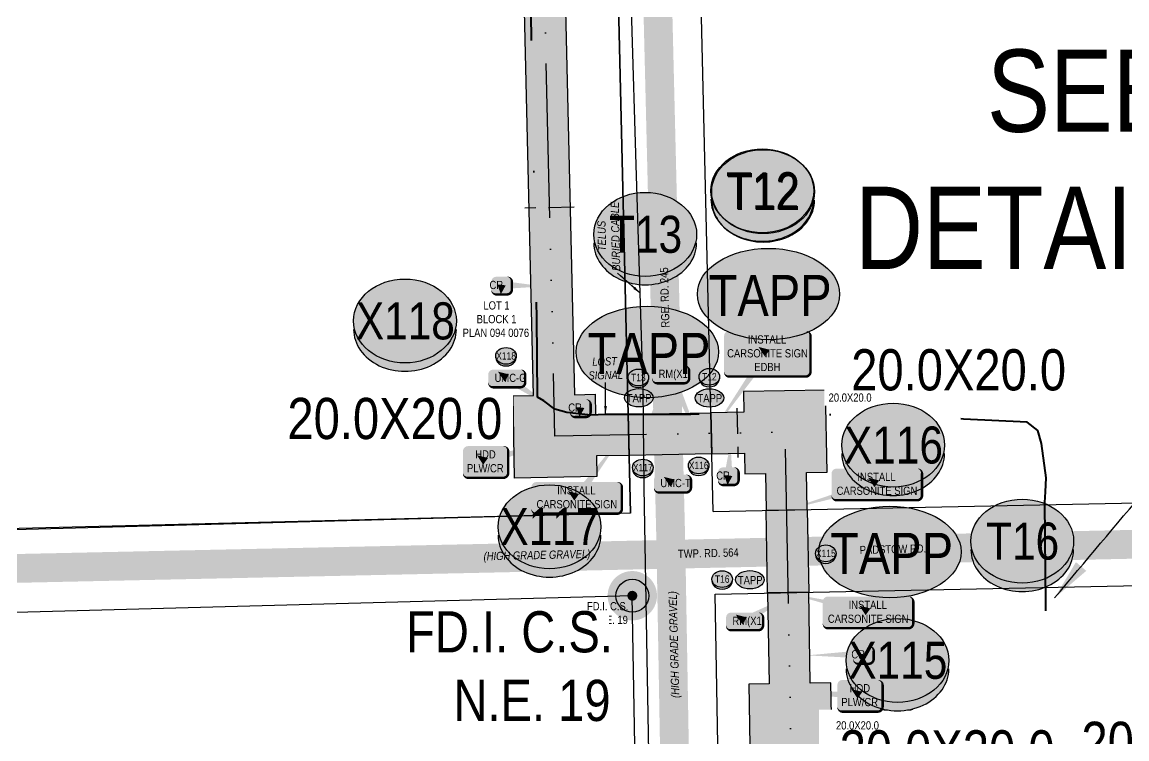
# Model space of a CAD drawing. Extents: x 88833 to 97610, y 5963373 to 5974710.
# Drawn here: x 95443.8 to 95712.3, y 5966698.9 to 5966873.1 of the extents above; entities that cross this region are included whole.
import ezdxf
from ezdxf.enums import TextEntityAlignment as Align

# ---------------------------------------------------------------- set-up
doc = ezdxf.new("R2010")
doc.units = 0
doc.header["$LTSCALE"] = 5
for name, pattern in [('COOP2', [10, 5, -1, 0, -1, 0, -1, 0, -1, 0, -1]), ('DASHDOT', [25.4, 12.7, -6.35, 0, -6.35]), ('foc-TIELINE', [1.875, 1.25, -0.625])]:
    doc.linetypes.add(name, pattern=pattern)
for name, color, linetype, lineweight in [('AS-RECON EXISTING', 151, 'DASHDOT', 40), ('AS-RECON EXISTING-T', 151, 'Continuous', 40), ('P-APEX RECON-TWS-T', 104, 'Continuous', 9), ('P-APEX RECON-TWS-T-1000', 104, 'Continuous', 9), ('T-TEXT-1000', 48, 'Continuous', 18)]:
    doc.layers.add(name, color=color, linetype=linetype, lineweight=lineweight)
doc.layers.add('AS-RECON EXISTING-T-1000', color=7, linetype='Continuous', true_color=0x7abdff)
doc.layers.add('P-APEX RECON-TO BE DRILLED-H', color=7, linetype='Continuous', true_color=0xffafe1)
for name, color, linetype in [('AS-ROADS', 254, 'Continuous'), ('AS-TELEPHONE', 224, 'foc-TEL'), ('AS-TELEPHONE-T-1000', 224, 'Continuous'), ('CG-NOTES', 7, 'Continuous'), ('CG-NOTES-1000', 7, 'Continuous'), ('DETAIL-T', 7, 'Continuous'), ('L-MON', 1, 'Continuous'), ('L-MON-1000', 1, 'Continuous'), ('L-MON-T-1000', 1, 'Continuous'), ('L-ROAD-T-1000', 7, 'Continuous'), ('L-SEC', 7, 'Continuous'), ('L-TITLEDB', 4, 'Continuous'), ('L-TITLEDB-T-1000', 4, 'Continuous'), ('P-APEX RECON PAY ITEMS-1000', 240, 'Continuous'), ('P-APEX RECON-10m BUFFER', 51, 'COOP2'), ('P-APEX RECON-URBAN', 30, 'COOP2'), ('P-APEX RECON-WORK AREA', 104, 'Continuous'), ('P-BUFFER-PURPLE', 187, 'foc-TIELINE'), ('P-CROSSINGS', 250, 'Continuous'), ('P-CROSSINGS-1000', 250, 'Continuous')]:
    doc.layers.add(name, color=color, linetype=linetype)
doc.styles.add('1.8', font='ARIALN.TTF', dxfattribs={"height": 2})
doc.styles.add('100L', font='ARIALN.TTF', dxfattribs={"height": 10})
doc.styles.add('175L', font='ARIALN.TTF', dxfattribs={"height": 2})
doc.styles.add('80', font='ARIALN.TTF', dxfattribs={"height": 10})
doc.styles.add('80L', font='ARIALN.TTF', dxfattribs={"height": 10})
doc.styles.add('80LS', font='ARIALNI.TTF', dxfattribs={"height": 10})
doc.styles.add('Crossing', font='ARIALN.TTF', dxfattribs={"height": 10})
doc.styles.add('foc-LtypeFont', font='ARIALN.TTF', dxfattribs={"height": 7.35})
doc.linetypes.add('foc-TEL', pattern='A,2,-1,["T",foc-LtypeFont,S=0.2,R=0,X=-0.425,Y=-0.75],-1.24,8', length=12.24)
doc.dimstyles.new('Compass 1 000', dxfattribs={"dimtxt": 1.8, "dimasz": 2, "dimexe": 0.2, "dimexo": 0.0625, "dimgap": 0.5, "dimtad": 0, "dimtih": 1, "dimtoh": 1, "dimzin": 0, "dimdsep": 46, "dimtxsty": '1.8', "dimcen": 0.1, "dimse1": 1, "dimse2": 1, "dimclrd": 256, "dimclrt": 256, "dimaunit": 1, "dimadec": 4, "dimazin": 0, "dimtfac": 0.06, "dimtofl": 0, "dimtmove": 0, "dimatfit": 0, "dimfxl": 0.2, "dimtolj": 1, "dimtzin": 0, "dimlwd": -1, "dimarcsym": 0})

# ---------------------------------------------------------------- blocks, each defined once
blk = doc.blocks.new('fdia')
at = {"color": 255, "const_width": 1}
blk.add_lwpolyline([(-0.5, 0, 1), (0.5, 0, 1)], format="xyb", close=True, dxfattribs=at)
blk = doc.blocks.new('Fdiaa')
blk.add_blockref('fdia', (0, 0))
blk = doc.blocks.new('fdib')
at = {"color": 1, "const_width": 1.6}
blk.add_lwpolyline([(-0.4, 0, 1), (0.4, 0, 1)], format="xyb", close=True, dxfattribs=at)
at = {"color": 1}
blk.add_circle((0, 0), 0.8, dxfattribs=at)
blk = doc.blocks.new('Fdibb')
blk.add_blockref('fdib', (0, 0))
blk = doc.blocks.new('fdicc')
for name in ['Fdibb', 'Fdiaa']:
    blk.add_blockref(name, (0, 0))
blk = doc.blocks.new('FDI')
blk.add_blockref('fdicc', (0, 0))
blk = doc.blocks.new('*U961')
at = {"true_color": 0xffffa8}
h = blk.add_hatch(color=51, dxfattribs=at)
edge = h.paths.add_edge_path()
edge.add_line((-49, -20), (49, -20))
edge.add_arc((49, -14), 6, 270, 360)
edge.add_line((55, -14), (55, 12.5))
edge.add_arc((49, 12.5), 6, 0, 90)
edge.add_line((49, 18.5), (-49, 18.5))
edge.add_arc((-49, 12.5), 6, 90, 180)
edge.add_line((-55, 12.5), (-55, -14))
edge.add_arc((-49, -14), 6, 180, 270)
at = {"color": 240, "flags": 128}
blk.add_lwpolyline([(-49, -20, 3, 3, 0), (49, -20, 3, 3, 0.414214), (55, -14, 3, 3, 0), (55, 12.5, 3, 0, 0.414214), (49, 18.5, 0, 0, 0), (-49, 18.5, 0, 0, 0.414214), (-55, 12.5, 0, 0, 0), (-55, -14, 0, 3, 0.414214)], format="xyseb", close=True, dxfattribs=at)
for points in [[(-109, -31.4, 0, 10, 0), (0, 0, 5, 5, 0)], [(-10.6, 7.5, 0, 10, 0), (0, 0, 5, 5, 0)]]:
    blk.add_lwpolyline(points, format="xyseb", dxfattribs=at)
at = {"color": 4, "style": '80'}
blk.add_attdef('OTHER_001', (-14.7, -5), '', height=10, dxfattribs=at)
blk = doc.blocks.new('TAPP_Access_Point')
h = blk.add_hatch(color=255)
h.dxf.hatch_style = 1
edge = h.paths.add_edge_path()
edge.add_ellipse((-0.4, 0.35), major_axis=(-17.31, 0), ratio=0.643219, start_angle=0, end_angle=360)
at = {"color": 170}
blk.add_ellipse((-0.4, 0.35), major_axis=(-17.31, 0), ratio=0.643219, dxfattribs=at)
at = {"color": 170, "style": '175L'}
blk.add_text('TAPP', height=10, dxfattribs=at).set_placement((0, 0), align=Align.MIDDLE_CENTER)
blk = doc.blocks.new('*U962')
at = {"true_color": 0xffffa8}
h = blk.add_hatch(color=51, dxfattribs=at)
edge = h.paths.add_edge_path()
edge.add_line((-16.5, -11.5), (16.5, -11.5))
edge.add_arc((16.5, -5.5), 6, 270, 360)
edge.add_line((22.5, -5.5), (22.5, 4))
edge.add_arc((16.5, 4), 6, 0, 90)
edge.add_line((16.5, 10), (-16.5, 10))
edge.add_arc((-16.5, 4), 6, 90, 180)
edge.add_line((-22.5, 4), (-22.5, -5.5))
edge.add_arc((-16.5, -5.5), 6, 180, 270)
at = {"color": 240, "flags": 128}
for points in [[(53.3, 29.5, 0, 10, 0), (0, 0, 5, 5, 0)], [(-10.6, 7.5, 0, 10, 0), (0, 0, 5, 5, 0)]]:
    blk.add_lwpolyline(points, format="xyseb", dxfattribs=at)
blk.add_lwpolyline([(-16.5, -11.5, 3, 3, 0), (16.5, -11.5, 3, 3, 0.414214), (22.5, -5.5, 3, 3, 0), (22.5, 4, 3, 0, 0.414214), (16.5, 10, 0, 0, 0), (-16.5, 10, 0, 0, 0.414214), (-22.5, 4, 0, 0, 0), (-22.5, -5.5, 0, 3, 0.414214)], format="xyseb", close=True, dxfattribs=at)
at = {"color": 4, "style": '80'}
blk.add_attdef('OTHER_001', (-14.7, -5), '', height=10, dxfattribs=at)
blk = doc.blocks.new('*U963')
at = {"true_color": 0xffffa8}
h = blk.add_hatch(color=51, dxfattribs=at)
edge = h.paths.add_edge_path()
edge.add_line((-21.5, -20), (21.5, -20))
edge.add_arc((21.5, -14), 6, 270, 360)
edge.add_line((27.5, -14), (27.5, 12.5))
edge.add_arc((21.5, 12.5), 6, 0, 90)
edge.add_line((21.5, 18.5), (-21.5, 18.5))
edge.add_arc((-21.5, 12.5), 6, 90, 180)
edge.add_line((-27.5, 12.5), (-27.5, -14))
edge.add_arc((-21.5, -14), 6, 180, 270)
at = {"color": 240, "flags": 128}
blk.add_lwpolyline([(-21.5, -20, 3, 3, 0), (21.5, -20, 3, 3, 0.414214), (27.5, -14, 3, 3, 0), (27.5, 12.5, 3, 0, 0.414214), (21.5, 18.5, 0, 0, 0), (-21.5, 18.5, 0, 0, 0.414214), (-27.5, 12.5, 0, 0, 0), (-27.5, -14, 0, 3, 0.414214)], format="xyseb", close=True, dxfattribs=at)
for points in [[(-85.1, 3.2, 0, 10, 0), (0, 0, 5, 5, 0)], [(-10.6, 7.5, 0, 10, 0), (0, 0, 5, 5, 0)]]:
    blk.add_lwpolyline(points, format="xyseb", dxfattribs=at)
at = {"color": 4, "style": '80'}
blk.add_attdef('OTHER_001', (-14.7, -5), '', height=10, dxfattribs=at)
blk = doc.blocks.new('*U964')
at = {"true_color": 0xffffa8}
h = blk.add_hatch(color=51, dxfattribs=at)
edge = h.paths.add_edge_path()
edge.add_line((-21.5, -20), (21.5, -20))
edge.add_arc((21.5, -14), 6, 270, 360)
edge.add_line((27.5, -14), (27.5, 12.5))
edge.add_arc((21.5, 12.5), 6, 0, 90)
edge.add_line((21.5, 18.5), (-21.5, 18.5))
edge.add_arc((-21.5, 12.5), 6, 90, 180)
edge.add_line((-27.5, 12.5), (-27.5, -14))
edge.add_arc((-21.5, -14), 6, 180, 270)
at = {"color": 240, "flags": 128}
for points in [[(84.4, 25.9, 0, 10, 0), (0, 0, 5, 5, 0)], [(-10.6, 7.5, 0, 10, 0), (0, 0, 5, 5, 0)]]:
    blk.add_lwpolyline(points, format="xyseb", dxfattribs=at)
blk.add_lwpolyline([(-21.5, -20, 3, 3, 0), (21.5, -20, 3, 3, 0.414214), (27.5, -14, 3, 3, 0), (27.5, 12.5, 3, 0, 0.414214), (21.5, 18.5, 0, 0, 0), (-21.5, 18.5, 0, 0, 0.414214), (-27.5, 12.5, 0, 0, 0), (-27.5, -14, 0, 3, 0.414214)], format="xyseb", close=True, dxfattribs=at)
at = {"color": 4, "style": '80'}
blk.add_attdef('OTHER_001', (-14.7, -5), '', height=10, dxfattribs=at)
blk = doc.blocks.new('*U966')
at = {"true_color": 0xffffa8}
h = blk.add_hatch(color=51, dxfattribs=at)
edge = h.paths.add_edge_path()
edge.add_line((-6.5, -11.5), (6.5, -11.5))
edge.add_arc((6.5, -5.5), 6, 270, 360)
edge.add_line((12.5, -5.5), (12.5, 4))
edge.add_arc((6.5, 4), 6, 0, 90)
edge.add_line((6.5, 10), (-6.5, 10))
edge.add_arc((-6.5, 4), 6, 90, 180)
edge.add_line((-12.5, 4), (-12.5, -5.5))
edge.add_arc((-6.5, -5.5), 6, 180, 270)
at = {"color": 240, "flags": 128}
blk.add_lwpolyline([(-6.5, -11.5, 3, 3, 0), (6.5, -11.5, 3, 3, 0.414214), (12.5, -5.5, 3, 3, 0), (12.5, 4, 3, 0, 0.414214), (6.5, 10, 0, 0, 0), (-6.5, 10, 0, 0, 0.414214), (-12.5, 4, 0, 0, 0), (-12.5, -5.5, 0, 3, 0.414214)], format="xyseb", close=True, dxfattribs=at)
for points in [[(-1, -11.4, 0, 10, 0), (0, 0, 5, 5, 0)], [(50.5, -1.7, 0, 10, 0), (0, 0, 5, 5, 0)]]:
    blk.add_lwpolyline(points, format="xyseb", dxfattribs=at)
at = {"color": 4, "style": '80'}
blk.add_attdef('OTHER_001', (-14.7, -5), '', height=10, dxfattribs=at)
blk = doc.blocks.new('*U967')
at = {"true_color": 0xffffa8}
h = blk.add_hatch(color=51, dxfattribs=at)
edge = h.paths.add_edge_path()
edge.add_line((-46.5, -28.5), (46.5, -28.5))
edge.add_arc((46.5, -22.5), 6, 270, 360)
edge.add_line((52.5, -22.5), (52.5, 21))
edge.add_arc((46.5, 21), 6, 0, 90)
edge.add_line((46.5, 27), (-46.5, 27))
edge.add_arc((-46.5, 21), 6, 90, 180)
edge.add_line((-52.5, 21), (-52.5, -22.5))
edge.add_arc((-46.5, -22.5), 6, 180, 270)
at = {"color": 240, "flags": 128}
blk.add_lwpolyline([(-46.5, -28.5, 3, 3, 0), (46.5, -28.5, 3, 3, 0.414214), (52.5, -22.5, 3, 3, 0), (52.5, 21, 3, 0, 0.414214), (46.5, 27, 0, 0, 0), (-46.5, 27, 0, 0, 0.414214), (-52.5, 21, 0, 0, 0), (-52.5, -22.5, 0, 3, 0.414214)], format="xyseb", close=True, dxfattribs=at)
for points in [[(-68.2, -97.1, 0, 10, 0), (0, 0, 5, 5, 0)], [(-10.6, 7.5, 0, 10, 0), (0, 0, 5, 5, 0)]]:
    blk.add_lwpolyline(points, format="xyseb", dxfattribs=at)
at = {"color": 4, "style": '80'}
blk.add_attdef('OTHER_001', (-14.7, -5), '', height=10, dxfattribs=at)
blk = doc.blocks.new('*U969')
at = {"true_color": 0xffffa8}
h = blk.add_hatch(color=51, dxfattribs=at)
edge = h.paths.add_edge_path()
edge.add_line((-16.5, -11.5), (16.5, -11.5))
edge.add_arc((16.5, -5.5), 6, 270, 360)
edge.add_line((22.5, -5.5), (22.5, 4))
edge.add_arc((16.5, 4), 6, 0, 90)
edge.add_line((16.5, 10), (-16.5, 10))
edge.add_arc((-16.5, 4), 6, 90, 180)
edge.add_line((-22.5, 4), (-22.5, -5.5))
edge.add_arc((-16.5, -5.5), 6, 180, 270)
at = {"color": 240, "flags": 128}
for points in [[(-35, 59, 0, 10, 0), (0, 0, 5, 5, 0)], [(-10.6, 7.5, 0, 10, 0), (0, 0, 5, 5, 0)]]:
    blk.add_lwpolyline(points, format="xyseb", dxfattribs=at)
blk.add_lwpolyline([(-16.5, -11.5, 3, 3, 0), (16.5, -11.5, 3, 3, 0.414214), (22.5, -5.5, 3, 3, 0), (22.5, 4, 3, 0, 0.414214), (16.5, 10, 0, 0, 0), (-16.5, 10, 0, 0, 0.414214), (-22.5, 4, 0, 0, 0), (-22.5, -5.5, 0, 3, 0.414214)], format="xyseb", close=True, dxfattribs=at)
at = {"color": 4, "style": '80'}
blk.add_attdef('OTHER_001', (-14.7, -5), '', height=10, dxfattribs=at)
blk = doc.blocks.new('*U968')
at = {"true_color": 0xffffa8}
h = blk.add_hatch(color=51, dxfattribs=at)
edge = h.paths.add_edge_path()
edge.add_line((-16.5, -11.5), (16.5, -11.5))
edge.add_arc((16.5, -5.5), 6, 270, 360)
edge.add_line((22.5, -5.5), (22.5, 4))
edge.add_arc((16.5, 4), 6, 0, 90)
edge.add_line((16.5, 10), (-16.5, 10))
edge.add_arc((-16.5, 4), 6, 90, 180)
edge.add_line((-22.5, 4), (-22.5, -5.5))
edge.add_arc((-16.5, -5.5), 6, 180, 270)
at = {"color": 240, "flags": 128}
for points in [[(-32.8, -73.8, 0, 10, 0), (0, 0, 5, 5, 0)], [(37.4, -86.5, 0, 10, 0), (0, 0, 5, 5, 0)]]:
    blk.add_lwpolyline(points, format="xyseb", dxfattribs=at)
blk.add_lwpolyline([(-16.5, -11.5, 3, 3, 0), (16.5, -11.5, 3, 3, 0.414214), (22.5, -5.5, 3, 3, 0), (22.5, 4, 3, 0, 0.414214), (16.5, 10, 0, 0, 0), (-16.5, 10, 0, 0, 0.414214), (-22.5, 4, 0, 0, 0), (-22.5, -5.5, 0, 3, 0.414214)], format="xyseb", close=True, dxfattribs=at)
at = {"color": 4, "style": '80'}
blk.add_attdef('OTHER_001', (-14.7, -5), '', height=10, dxfattribs=at)
blk = doc.blocks.new('*U970')
at = {"true_color": 0xffffa8}
h = blk.add_hatch(color=51, dxfattribs=at)
edge = h.paths.add_edge_path()
edge.add_line((-16.5, -11.5), (16.5, -11.5))
edge.add_arc((16.5, -5.5), 6, 270, 360)
edge.add_line((22.5, -5.5), (22.5, 4))
edge.add_arc((16.5, 4), 6, 0, 90)
edge.add_line((16.5, 10), (-16.5, 10))
edge.add_arc((-16.5, 4), 6, 90, 180)
edge.add_line((-22.5, 4), (-22.5, -5.5))
edge.add_arc((-16.5, -5.5), 6, 180, 270)
at = {"color": 240, "flags": 128}
blk.add_lwpolyline([(-16.5, -11.5, 3, 3, 0), (16.5, -11.5, 3, 3, 0.414214), (22.5, -5.5, 3, 3, 0), (22.5, 4, 3, 0, 0.414214), (16.5, 10, 0, 0, 0), (-16.5, 10, 0, 0, 0.414214), (-22.5, 4, 0, 0, 0), (-22.5, -5.5, 0, 3, 0.414214)], format="xyseb", close=True, dxfattribs=at)
for points in [[(-10.6, 7.5, 0, 10, 0), (0, 0, 5, 5, 0)], [(57.8, -37.7, 0, 10, 0), (0, 0, 5, 5, 0)]]:
    blk.add_lwpolyline(points, format="xyseb", dxfattribs=at)
at = {"color": 4, "style": '80'}
blk.add_attdef('OTHER_001', (-14.7, -5), '', height=10, dxfattribs=at)
blk = doc.blocks.new('xing2')
h = blk.add_hatch(color=50)
h.dxf.hatch_style = 1
edge = h.paths.add_edge_path()
edge.add_ellipse((0, 0), major_axis=(-12.5, 0), ratio=0.816297, start_angle=0, end_angle=360)
h = blk.add_hatch(color=250)
h.dxf.hatch_style = 1
edge = h.paths.add_edge_path()
edge.add_ellipse((0, -2.05), major_axis=(-12.5, 0), ratio=0.816297, start_angle=0, end_angle=180)
edge.add_line((12.5, -2.05), (12.5, 0))
edge.add_ellipse((0, 0), major_axis=(-12.5, 0), ratio=0.816297, start_angle=0, end_angle=180, ccw=False)
edge.add_line((-12.5, 0), (-12.5, -2.05))
at = {"color": 250}
blk.add_ellipse((0, 0), major_axis=(-12.5, 0), ratio=0.816297, dxfattribs=at)
blk.add_ellipse((0, -2.05), major_axis=(-12.5, 0), ratio=0.816297, start_param=0, end_param=3.141593, dxfattribs=at)
at = {"color": 250, "style": 'Crossing'}
blk.add_attdef('CROSSING', text='', height=9, dxfattribs=at).set_placement((0.09, 0.02), align=Align.MIDDLE_CENTER)
at = {"color": 250, "style": 'Crossing', "flags": 1}
for tag, p in [('OWNER', (0.09, -12.49)), ('DESCRIPTION', (0.09, -25.77)), ('LOCATION', (0.09, -39.3)), ('DWG_REF', (0.09, -52.84))]:
    blk.add_attdef(tag, text='', height=9, dxfattribs=at).set_placement(p, align=Align.MIDDLE_CENTER)
blk = doc.blocks.new('Well_proximity')
h = blk.add_hatch(color=191)
h.dxf.hatch_style = 1
edge = h.paths.add_edge_path()
edge.add_ellipse((0, 0), major_axis=(-12.5, 0), ratio=0.816297, start_angle=0, end_angle=360)
h = blk.add_hatch(color=250)
h.dxf.hatch_style = 1
edge = h.paths.add_edge_path()
edge.add_ellipse((0, -2.05), major_axis=(-12.5, 0), ratio=0.816297, start_angle=0, end_angle=180)
edge.add_line((12.5, -2.05), (12.5, 0))
edge.add_ellipse((0, 0), major_axis=(-12.5, 0), ratio=0.816297, start_angle=0, end_angle=180, ccw=False)
edge.add_line((-12.5, 0), (-12.5, -2.05))
at = {"color": 250}
blk.add_ellipse((0, 0), major_axis=(-12.5, 0), ratio=0.816297, dxfattribs=at)
blk.add_ellipse((0, -2.05), major_axis=(-12.5, 0), ratio=0.816297, start_param=0, end_param=3.141593, dxfattribs=at)
at = {"color": 250, "style": '80L'}
blk.add_attdef('CROSSING', text='', height=9, dxfattribs=at).set_placement((0.09, 0.02), align=Align.MIDDLE_CENTER)
blk = doc.blocks.new('*U965')
at = {"true_color": 0xffffa8}
h = blk.add_hatch(color=51, dxfattribs=at)
edge = h.paths.add_edge_path()
edge.add_line((-6.5, -11.5), (6.5, -11.5))
edge.add_arc((6.5, -5.5), 6, 270, 360)
edge.add_line((12.5, -5.5), (12.5, 4))
edge.add_arc((6.5, 4), 6, 0, 90)
edge.add_line((6.5, 10), (-6.5, 10))
edge.add_arc((-6.5, 4), 6, 90, 180)
edge.add_line((-12.5, 4), (-12.5, -5.5))
edge.add_arc((-6.5, -5.5), 6, 180, 270)
at = {"color": 240, "flags": 128}
for points in [[(-68.4, -1.3, 0, 10, 0), (0, 0, 5, 5, 0)], [(-1, -11.4, 0, 10, 0), (0, 0, 5, 5, 0)]]:
    blk.add_lwpolyline(points, format="xyseb", dxfattribs=at)
blk.add_lwpolyline([(-6.5, -11.5, 3, 3, 0), (6.5, -11.5, 3, 3, 0.414214), (12.5, -5.5, 3, 3, 0), (12.5, 4, 3, 0, 0.414214), (6.5, 10, 0, 0, 0), (-6.5, 10, 0, 0, 0.414214), (-12.5, 4, 0, 0, 0), (-12.5, -5.5, 0, 3, 0.414214)], format="xyseb", close=True, dxfattribs=at)
at = {"color": 4, "style": '80'}
blk.add_attdef('OTHER_001', (-14.7, -5), '', height=10, dxfattribs=at)
blk = doc.blocks.new('*U1220')
at = {"true_color": 0xffffa8}
h = blk.add_hatch(color=51, dxfattribs=at)
edge = h.paths.add_edge_path()
edge.add_line((-6.5, -11.5), (6.5, -11.5))
edge.add_arc((6.5, -5.5), 6, 270, 360)
edge.add_line((12.5, -5.5), (12.5, 4))
edge.add_arc((6.5, 4), 6, 0, 90)
edge.add_line((6.5, 10), (-6.5, 10))
edge.add_arc((-6.5, 4), 6, 90, 180)
edge.add_line((-12.5, 4), (-12.5, -5.5))
edge.add_arc((-6.5, -5.5), 6, 180, 270)
at = {"color": 240, "flags": 128}
for points in [[(2.6, 38.7, 0, 10, 0), (0, 0, 5, 5, 0)], [(-1, -11.4, 0, 10, 0), (0, 0, 5, 5, 0)]]:
    blk.add_lwpolyline(points, format="xyseb", dxfattribs=at)
blk.add_lwpolyline([(-6.5, -11.5, 3, 3, 0), (6.5, -11.5, 3, 3, 0.414214), (12.5, -5.5, 3, 3, 0), (12.5, 4, 3, 0, 0.414214), (6.5, 10, 0, 0, 0), (-6.5, 10, 0, 0, 0.414214), (-12.5, 4, 0, 0, 0), (-12.5, -5.5, 0, 3, 0.414214)], format="xyseb", close=True, dxfattribs=at)
at = {"color": 4, "style": '80'}
blk.add_attdef('OTHER_001', (-14.7, -5), '', height=10, dxfattribs=at)
blk = doc.blocks.new('*U1221')
at = {"true_color": 0xffffa8}
h = blk.add_hatch(color=51, dxfattribs=at)
edge = h.paths.add_edge_path()
edge.add_line((-6.5, -11.5), (6.5, -11.5))
edge.add_arc((6.5, -5.5), 6, 270, 360)
edge.add_line((12.5, -5.5), (12.5, 4))
edge.add_arc((6.5, 4), 6, 0, 90)
edge.add_line((6.5, 10), (-6.5, 10))
edge.add_arc((-6.5, 4), 6, 90, 180)
edge.add_line((-12.5, 4), (-12.5, -5.5))
edge.add_arc((-6.5, -5.5), 6, 180, 270)
at = {"color": 240, "flags": 128}
blk.add_lwpolyline([(-6.5, -11.5, 3, 3, 0), (6.5, -11.5, 3, 3, 0.414214), (12.5, -5.5, 3, 3, 0), (12.5, 4, 3, 0, 0.414214), (6.5, 10, 0, 0, 0), (-6.5, 10, 0, 0, 0.414214), (-12.5, 4, 0, 0, 0), (-12.5, -5.5, 0, 3, 0.414214)], format="xyseb", close=True, dxfattribs=at)
for points in [[(-1, -11.4, 0, 10, 0), (0, 0, 5, 5, 0)], [(9.4, -27.9, 0, 10, 0), (0, 0, 5, 5, 0)]]:
    blk.add_lwpolyline(points, format="xyseb", dxfattribs=at)
at = {"color": 4, "style": '80'}
blk.add_attdef('OTHER_001', (-14.7, -5), '', height=10, dxfattribs=at)
blk = doc.blocks.new('*U1596')
at = {"true_color": 0xffffa8}
h = blk.add_hatch(color=51, dxfattribs=at)
edge = h.paths.add_edge_path()
edge.add_line((-49, -20), (49, -20))
edge.add_arc((49, -14), 6, 270, 360)
edge.add_line((55, -14), (55, 12.5))
edge.add_arc((49, 12.5), 6, 0, 90)
edge.add_line((49, 18.5), (-49, 18.5))
edge.add_arc((-49, 12.5), 6, 90, 180)
edge.add_line((-55, 12.5), (-55, -14))
edge.add_arc((-49, -14), 6, 180, 270)
at = {"color": 240, "flags": 128}
for points in [[(-96.6, 22.4, 0, 10, 0), (0, 0, 5, 5, 0)], [(-10.6, 7.5, 0, 10, 0), (0, 0, 5, 5, 0)]]:
    blk.add_lwpolyline(points, format="xyseb", dxfattribs=at)
blk.add_lwpolyline([(-49, -20, 3, 3, 0), (49, -20, 3, 3, 0.414214), (55, -14, 3, 3, 0), (55, 12.5, 3, 0, 0.414214), (49, 18.5, 0, 0, 0), (-49, 18.5, 0, 0, 0.414214), (-55, 12.5, 0, 0, 0), (-55, -14, 0, 3, 0.414214)], format="xyseb", close=True, dxfattribs=at)
at = {"color": 4, "style": '80'}
blk.add_attdef('OTHER_001', (-14.7, -5), '', height=10, dxfattribs=at)
blk = doc.blocks.new('*U1597')
at = {"true_color": 0xffffa8}
h = blk.add_hatch(color=51, dxfattribs=at)
edge = h.paths.add_edge_path()
edge.add_line((-49, -20), (49, -20))
edge.add_arc((49, -14), 6, 270, 360)
edge.add_line((55, -14), (55, 12.5))
edge.add_arc((49, 12.5), 6, 0, 90)
edge.add_line((49, 18.5), (-49, 18.5))
edge.add_arc((-49, 12.5), 6, 90, 180)
edge.add_line((-55, 12.5), (-55, -14))
edge.add_arc((-49, -14), 6, 180, 270)
at = {"color": 240, "flags": 128}
for points in [[(55.9, 75.3, 0, 10, 0), (0, 0, 5, 5, 0)], [(-10.6, 7.5, 0, 10, 0), (0, 0, 5, 5, 0)]]:
    blk.add_lwpolyline(points, format="xyseb", dxfattribs=at)
blk.add_lwpolyline([(-49, -20, 3, 3, 0), (49, -20, 3, 3, 0.414214), (55, -14, 3, 3, 0), (55, 12.5, 3, 0, 0.414214), (49, 18.5, 0, 0, 0), (-49, 18.5, 0, 0, 0.414214), (-55, 12.5, 0, 0, 0), (-55, -14, 0, 3, 0.414214)], format="xyseb", close=True, dxfattribs=at)
at = {"color": 4, "style": '80'}
blk.add_attdef('OTHER_001', (-14.7, -5), '', height=10, dxfattribs=at)

msp = doc.modelspace()

# ---------------------------------------------------------------- hatches: boundary and pattern name
at = {"layer": 'P-APEX RECON-10m BUFFER', "transparency": 33554687}
h = msp.add_hatch(color=256, dxfattribs=at)
h.dxf.hatch_style = 1
h.paths.add_polyline_path([(95563.645, 5967400.437), (95566.535, 5967276.545), (95567.778, 5967276.454), (95569.045, 5967276.398), (95570.436, 5967276.36), (95571.756, 5967276.253), (95572.96, 5967276.183), (95575.439, 5967276.057), (95576.661, 5967275.992), (95577.935, 5967275.945), (95579.305, 5967275.866), (95579.441, 5967270.859), (95579.055, 5967270.876), (95577.698, 5967270.954), (95576.436, 5967271.001), (95575.18, 5967271.068), (95572.687, 5967271.194), (95571.409, 5967271.269), (95570.167, 5967271.37), (95568.867, 5967271.405), (95567.484, 5967271.466), (95566.652, 5967271.527), (95567.085, 5967252.94), (95571.976, 5967253.135), (95572.019, 5967252.05), (95579.844, 5967253.792), (95579.964, 5967248.7), (95572.221, 5967246.976), (95572.769, 5967233.166), (95567.551, 5967232.959), (95578.058, 5966782.565), (95583.099, 5966782.659), (95583.192, 5966777.661), (95591.067, 5966777.806), (95591.302, 5966767.817), (95583.38, 5966767.67), (95583.474, 5966762.679), (95563.493, 5966762.304), (95563.118, 5966782.284), (95568.068, 5966782.377), (95557.566, 5967232.562), (95552.801, 5967232.373), (95552.404, 5967242.357), (95522.26, 5967241.117), (95522.657, 5967231.133), (95502.688, 5967230.339), (95501.895, 5967250.308), (95506.827, 5967250.504), (95505.481, 5967284.36), (95506.443, 5967287.871), (95509.668, 5967289.7), (95515.585, 5967281.743), (95515.802, 5967276.285), (95517.366, 5967276.334), (95518.605, 5967276.33), (95519.668, 5967276.271), (95520.734, 5967276.311), (95521.895, 5967276.363), (95523.155, 5967276.357), (95524.097, 5967276.332), (95525.051, 5967276.472), (95526.517, 5967276.535), (95527.674, 5967276.434), (95528.657, 5967276.442), (95529.71, 5967276.447), (95532.211, 5967276.616), (95533.363, 5967276.567), (95534.573, 5967276.564), (95535.78, 5967276.511), (95536.927, 5967276.571), (95538.129, 5967276.655), (95539.443, 5967276.723), (95540.634, 5967276.727), (95541.771, 5967276.767), (95542.959, 5967276.806), (95544.159, 5967276.879), (95546.932, 5967276.904), (95548.063, 5967276.792), (95549.214, 5967276.834), (95550.476, 5967276.755), (95551.505, 5967276.786), (95552.752, 5967276.815), (95553.957, 5967276.781), (95555.107, 5967276.787), (95556.313, 5967276.764), (95556.535, 5967276.762), (95553.655, 5967400.204), (95548.661, 5967400.087), (95548.194, 5967420.066), (95553.189, 5967420.182), (95551.3, 5967501.164), (95546.306, 5967501.047), (95545.838, 5967521.026), (95550.833, 5967521.142), (95550.014, 5967556.081), (95560.003, 5967556.348), (95560.822, 5967521.376), (95565.817, 5967521.493), (95566.284, 5967501.514), (95561.289, 5967501.397), (95563.154, 5967421.442), (95575.891, 5967421.443), (95576.009, 5967416.447), (95568.268, 5967416.447), (95568.639, 5967400.553)])
h.paths.add_polyline_path([(95556.651, 5967271.765), (95557.1, 5967252.55), (95516.811, 5967250.894), (95516.001, 5967271.293), (95517.436, 5967271.338), (95518.458, 5967271.334), (95519.625, 5967271.27), (95520.94, 5967271.32), (95521.994, 5967271.367), (95523.075, 5967271.361), (95524.395, 5967271.326), (95525.523, 5967271.491), (95526.407, 5967271.53), (95527.478, 5967271.436), (95528.689, 5967271.447), (95529.889, 5967271.452), (95532.273, 5967271.613), (95533.252, 5967271.571), (95534.457, 5967271.568), (95535.8, 5967271.509), (95537.232, 5967271.584), (95538.433, 5967271.668), (95539.581, 5967271.728), (95540.73, 5967271.731), (95541.942, 5967271.774), (95543.192, 5967271.815), (95544.332, 5967271.884), (95546.708, 5967271.906), (95547.905, 5967271.787), (95549.149, 5967271.832), (95550.396, 5967271.755), (95551.637, 5967271.792), (95552.74, 5967271.817), (95553.9, 5967271.785), (95555.073, 5967271.79), (95556.241, 5967271.769)], flags=16)
h = msp.add_hatch(color=256, dxfattribs=at)
h.dxf.hatch_style = 1
h.paths.add_polyline_path([(95634.619, 5966754.667), (95634.46, 5966763.617), (95639.464, 5966763.711), (95639.089, 5966783.692), (95619.108, 5966783.317), (95619.202, 5966778.325), (95611.168, 5966778.177), (95611.403, 5966768.187), (95619.389, 5966768.335), (95619.483, 5966763.336), (95624.469, 5966763.43), (95624.629, 5966754.463)])
h = msp.add_hatch(color=256, dxfattribs=at)
h.dxf.hatch_style = 1
h.paths.add_polyline_path([(95611.403, 5966768.187), (95591.302, 5966767.817), (95591.067, 5966777.806), (95611.168, 5966778.177)])
h = msp.add_hatch(color=256, dxfattribs=at)
h.dxf.hatch_style = 1
h.paths.add_polyline_path([(95624.989, 5966734.362), (95624.629, 5966754.463), (95634.619, 5966754.667), (95634.979, 5966734.566)])
h = msp.add_hatch(color=256, dxfattribs=at)
h.dxf.hatch_style = 1
h.paths.add_polyline_path([(95650.942, 5965917.939), (95642.918, 5966302.788), (95647.879, 5966302.879), (95647.514, 5966322.86), (95642.519, 5966322.769), (95641.948, 5966354.02), (95646.943, 5966354.111), (95646.578, 5966374.092), (95641.583, 5966374.001), (95636.249, 5966665.888), (95690.062, 5966667.138), (95710.04, 5966667.602), (95709.576, 5966687.58), (95689.597, 5966687.116), (95689.829, 5966677.127), (95636.064, 5966675.878), (95635.75, 5966692.47), (95640.744, 5966692.563), (95640.369, 5966712.544), (95635.374, 5966712.45), (95634.979, 5966734.566), (95624.989, 5966734.362), (95625.384, 5966712.263), (95620.389, 5966712.169), (95620.764, 5966692.188), (95625.759, 5966692.282), (95626.168, 5966670.676), (95631.593, 5966373.818), (95626.597, 5966373.727), (95626.963, 5966353.746), (95631.958, 5966353.838), (95632.529, 5966322.586), (95627.534, 5966322.495), (95627.899, 5966302.514), (95632.927, 5966302.606), (95640.803, 5965924.89), (95626.686, 5965919.96), (95626.74, 5965917.279), (95634.791, 5965917.498), (95640.913, 5965919.636), (95640.954, 5965917.666)])
at = {"layer": 'P-APEX RECON-TO BE DRILLED-H', "transparency": 33554687}
h = msp.add_hatch(color=256, dxfattribs=at)
h.dxf.hatch_style = 1
h.paths.add_polyline_path([(95625.423, 5966710.066), (95635.413, 5966710.244), (95635.374, 5966712.45), (95634.192, 5966778.602), (95573.204, 5966777.477), (95573.296, 5966772.481), (95573.388, 5966767.486), (95624.38, 5966768.427)])

# ---------------------------------------------------------------- linework, layer by layer
at = {"layer": 'AS-RECON EXISTING', "flags": 128}
msp.add_lwpolyline([(96633.948, 5966928.839), (96640.077, 5966924.931), (96645.978, 5966920.075), (96651.834, 5966916.724), (96657.417, 5966916.344), (96668.977, 5966916.141), (96687.541, 5966914.927), (96705.964, 5966912.512), (96724.813, 5966909.613), (96736.557, 5966907.443), (96758.437, 5966899.871), (96770.722, 5966896.368), (96781.147, 5966895.414), (96794.838, 5966889.311), (96799.274, 5966886.401), (96802.094, 5966883.685), (96805.477, 5966855.845), (96805.788, 5966844.181), (96806.156, 5966810.59), (96807.057, 5966785.167), (96806.637, 5966779.481), (96798.528, 5966693.377), (96688.198, 5966692.549), (96663.686, 5966692.365), (96656.019, 5966692.157), (95751.595, 5966676.959), (95724.078, 5966676.955), (95699.65, 5966677.239), (95694.671, 5966677.425), (95694.25, 5966692.637), (95693.546, 5966710.182), (95692.591, 5966731.375), (95692.35, 5966756.345), (95692.516, 5966758.95), (95692.719, 5966762.38), (95691.597, 5966770.718), (95690.664, 5966773.825), (95688.087, 5966775.905), (95672.637, 5966776.653), (95655.69, 5966777.062), (95644.247, 5966777.673), (95630.18, 5966777.809), (95613.827, 5966778.037), (95606.343, 5966777.759), (95585.592, 5966777.785), (95582.019, 5966777.564), (95576.209, 5966778.236), (95573.248, 5966779.036), (95570.569, 5966781.031), (95569.04, 5966781.995), (95568.922, 5966801.347), (95568.609, 5966810.447), (95568.333, 5966823.351), (95568.115, 5966838.233), (95567.871, 5966854.298), (95567.568, 5966870.44), (95566.801, 5966903.482), (95566.494, 5966923.36), (95565.716, 5966955.064), (95565.225, 5966972.956), (95564.824, 5966985.405), (95564.192, 5967004.8), (95563.915, 5967025.258), (95563.122, 5967054.996), (95562.451, 5967083.533), (95562.079, 5967106.565), (95561.404, 5967138.898), (95560.783, 5967163.481), (95560.154, 5967188.011), (95560.044, 5967203.254), (95559.52, 5967223.417), (95558.956, 5967245.665), (95559.079, 5967250.204), (95559.067, 5967258.882), (95558.358, 5967265.292), (95558.318, 5967275.704), (95557.951, 5967291.105), (95557.968, 5967302.319), (95557.565, 5967311.936), (95558.437, 5967323.498), (95557.401, 5967329.366), (95556.985, 5967337.871), (95556.886, 5967340.797), (95556.542, 5967347.53), (95555.886, 5967354.717), (95555.17, 5967366.397), (95554.778, 5967380.39), (95554.438, 5967388.412), (95554.1, 5967410.928), (95553.83, 5967429.313), (95553.204, 5967469.831), (95552.546, 5967492.604), (95551.514, 5967526.863), (95551.065, 5967551.215), (95551.005, 5967556.398), (95550.679, 5967568.248), (95550.179, 5967588.724), (95549.693, 5967617.885), (95548.988, 5967653.514), (95548.393, 5967686.287), (95547.997, 5967716.676), (95547.497, 5967747.503), (95546.618, 5967777.571), (95546.414, 5967804.37), (95545.544, 5967845.99), (95544.415, 5967869.377), (95544.011, 5967886.093), (95544.472, 5967898.036), (95539.707, 5967897.036), (95537.983, 5967896.822), (95533.729, 5967896.293), (95519.655, 5967896.472), (95507.792, 5967896.02), (95489.956, 5967895.562), (95488.023, 5967895.316), (95487.465, 5967902.672), (95487.967, 5967910.074), (95488.018, 5967910.824), (95489.002, 5967911.887), (95494.377, 5967912.469)], dxfattribs=at)
at = {"layer": 'AS-ROADS', "const_width": 7, "flags": 128}
for points in [[(95670.906, 5963393.096), (95651.052, 5964316.405), (95634.466, 5965117.395), (95616.088, 5965910.258), (95601.476, 5966746.266), (95571.822, 5967965.841), (95524.575, 5970082.852)], [(91418.837, 5966651.955), (92511.445, 5966676.672), (93926.394, 5966700.919), (94596.07, 5966718.552), (95333.702, 5966737.982), (96171.533, 5966756.094), (97341.017, 5966780.932)]]:
    msp.add_lwpolyline(points, dxfattribs=at)
at = {"layer": 'AS-TELEPHONE', "flags": 128}
msp.add_lwpolyline([(95631.684, 5964941.364), (95632.04, 5964988.804), (95629.076, 5965053.086), (95629.381, 5965094.125), (95629.403, 5965121.794), (95609.784, 5965917.258), (95594.983, 5966760.026), (95594.78, 5966783.931), (95593.041, 5966838.417), (95591.969, 5966873.592), (95590.964, 5966921.305), (95561.862, 5967934.43)], dxfattribs=at)
at = {"layer": 'L-SEC', "flags": 128}
for points in [[(95591.633, 5966753.79), (95572.702, 5967556.687)], [(95611.733, 5966754.2), (95592.8, 5967557.161)], [(95611.733, 5966754.2), (96417.643, 5966770.653)], [(95591.633, 5966753.79), (94785.059, 5966731.981)], [(95612.207, 5966734.101), (96418.053, 5966750.553)], [(95626.737, 5965917.088), (95612.208, 5966734.048)], [(95592.107, 5966733.691), (94785.602, 5966711.884)], [(95606.636, 5965916.731), (95592.107, 5966733.691)]]:
    msp.add_lwpolyline(points, dxfattribs=at)
at = {"layer": 'L-TITLEDB', "flags": 128}
msp.add_lwpolyline([(95187.758, 5966743.659), (95167.107, 5967546.407), (95572.702, 5967556.687), (95591.633, 5966753.79)], close=True, dxfattribs=at)
at = {"layer": 'P-APEX RECON-WORK AREA', "flags": 128}
for points in [[(95634.619, 5966754.667), (95634.46, 5966763.617), (95639.464, 5966763.711), (95639.089, 5966783.692), (95619.108, 5966783.317), (95619.202, 5966778.325), (95611.168, 5966778.177), (95611.403, 5966768.187), (95619.389, 5966768.335), (95619.483, 5966763.336), (95624.469, 5966763.43), (95624.629, 5966754.463)], [(95611.403, 5966768.187), (95591.302, 5966767.817), (95591.067, 5966777.806), (95611.168, 5966778.177)], [(95624.989, 5966734.362), (95624.629, 5966754.463), (95634.619, 5966754.667), (95634.979, 5966734.566)]]:
    msp.add_lwpolyline(points, close=True, dxfattribs=at)
msp.add_lwpolyline([(95641.583, 5966374.001), (95636.249, 5966665.888), (95690.062, 5966667.138), (95710.04, 5966667.602), (95709.576, 5966687.58), (95689.597, 5966687.116), (95689.829, 5966677.127), (95636.064, 5966675.878), (95635.75, 5966692.47), (95640.744, 5966692.563), (95640.369, 5966712.544), (95635.374, 5966712.45), (95634.979, 5966734.566), (95624.989, 5966734.362), (95625.384, 5966712.263), (95620.389, 5966712.169), (95620.764, 5966692.188), (95625.759, 5966692.282), (95626.168, 5966670.676), (95631.593, 5966373.818)], dxfattribs=at)
at = {"layer": 'P-BUFFER-PURPLE'}
for p, q in [((95577.994, 5966828.162), (95566.007, 5966827.883)), ((95617.542, 5966779.294), (95617.763, 5966767.305))]:
    msp.add_line(p, q, dxfattribs=at)

# ---------------------------------------------------------------- block references
at = {"layer": 'CG-NOTES', "xscale": 0.9992045070000001, "yscale": 0.9992045070000001, "zscale": 0.9992045070000001}
for p in [(95596.156, 5966792.601), (95655.136, 5966743.982)]:
    msp.add_blockref('TAPP_Access_Point', p, dxfattribs=at)
at = {"layer": 'CG-NOTES-1000', "xscale": 0.1998409014, "yscale": 0.1998409014, "zscale": 0.1998409014}
for p in [(95593.764, 5966781.743), (95610.938, 5966781.705), (95620.761, 5966737.5)]:
    msp.add_blockref('TAPP_Access_Point', p, dxfattribs=at)
at = {"layer": 'L-MON-1000', "color": 5}
msp.add_blockref('FDI', (95592.107, 5966733.691), dxfattribs=at)
at = {"layer": 'P-APEX RECON PAY ITEMS-1000', "xscale": 0.2, "yscale": 0.2, "zscale": 0.2}
for name, p, values in [('*U966', (95560.334, 5966809.234), {'OTHER_001': 'CR'}), ('*U968', (95601.432, 5966787.635), {'OTHER_001': 'RM(X1)'}), ('*U1221', (95579.471, 5966779.435), {'OTHER_001': 'CR'}), ('*U969', (95601.866, 5966761.089), {'OTHER_001': 'UMC-T'}), ('*U1220', (95615.446, 5966762.896), {'OTHER_001': 'CR'}), ('*U962', (95619.395, 5966727.603), {'OTHER_001': 'RM(X1)'}), ('*U965', (95648.289, 5966719.459), {'OTHER_001': 'CR'})]:
    msp.add_blockref(name, p, dxfattribs=at).add_auto_attribs(values)
at = {"layer": 'P-APEX RECON PAY ITEMS-1000'}
ref = msp.add_blockref('*U967', (95624.92, 5966792.66), dxfattribs=dict(at, xscale=0.2, yscale=0.2, zscale=0.2))
ref.add_attrib('OTHER_001', 'INSTALL', (95620.207, 5966794.993), dxfattribs={"layer": '0', "color": 4, "height": 2, "style": '80'})
ref.add_attrib('OTHER_002', 'CARSONITE SIGN', (95615.16, 5966791.625), dxfattribs={"layer": '0', "color": 4, "height": 2, "style": '80'})
ref.add_attrib('OTHER_003', 'EDBH', (95621.744, 5966788.291), dxfattribs={"layer": '0', "color": 4, "height": 2, "style": '80'})
ref = msp.add_blockref('*U1597', (95578.578, 5966757.627), dxfattribs=dict(at, xscale=0.2, yscale=0.2, zscale=0.2))
ref.add_attrib('OTHER_001', 'INSTALL', (95573.865, 5966758.311), dxfattribs={"layer": '0', "color": 4, "height": 2, "style": '80'})
ref.add_attrib('OTHER_002', 'CARSONITE SIGN', (95568.818, 5966754.942), dxfattribs={"layer": '0', "color": 4, "height": 2, "style": '80'})
ref = msp.add_blockref('*U961', (95651.536, 5966760.901), dxfattribs=dict(at, xscale=0.2, yscale=0.2, zscale=0.2))
ref.add_attrib('OTHER_001', 'INSTALL', (95646.822, 5966761.585), dxfattribs={"layer": '0', "color": 4, "height": 2, "style": '80'})
ref.add_attrib('OTHER_002', 'CARSONITE SIGN', (95641.775, 5966758.216), dxfattribs={"layer": '0', "color": 4, "height": 2, "style": '80'})
ref = msp.add_blockref('*U1596', (95649.404, 5966729.789), dxfattribs=dict(at, xscale=0.2, yscale=0.2, zscale=0.2))
ref.add_attrib('OTHER_001', 'INSTALL', (95644.69, 5966730.473), dxfattribs={"layer": '0', "color": 4, "height": 2, "style": '80'})
ref.add_attrib('OTHER_002', 'CARSONITE SIGN', (95639.643, 5966727.104), dxfattribs={"layer": '0', "color": 4, "height": 2, "style": '80'})
at = {"layer": 'P-CROSSINGS', "xscale": 0.9992045070000001, "yscale": 0.9992045070000001, "zscale": 0.9992045070000001}
for name, p, values in [('xing2', (95623.709, 5966832.121), {'CROSSING': 'T12'}), ('Well_proximity', (95623.897, 5966831.913), {'CROSSING': 'T12'}), ('xing2', (95536.84, 5966800.486), {'CROSSING': 'X118'}), ('xing2', (95571.984, 5966750.464), {'CROSSING': 'X117'}), ('xing2', (95686.898, 5966746.959), {'CROSSING': 'T16'}), ('Well_proximity', (95686.898, 5966746.959), {'CROSSING': 'T16'})]:
    msp.add_blockref(name, p, dxfattribs=at).add_auto_attribs(values)
at = {"layer": 'P-CROSSINGS-1000', "xscale": 0.1998409014, "yscale": 0.1998409014, "zscale": 0.1998409014}
for name, p, values in [('xing2', (95561.408, 5966791.991), {'CROSSING': 'X118'}), ('Well_proximity', (95593.556, 5966786.735), {'CROSSING': 'T13'}), ('Well_proximity', (95610.816, 5966786.922), {'CROSSING': 'T12'}), ('xing2', (95594.641, 5966764.847), {'CROSSING': 'X117'}), ('xing2', (95608.223, 5966765.368), {'CROSSING': 'X116'}), ('xing2', (95639.124, 5966743.994), {'CROSSING': 'X115'}), ('Well_proximity', (95613.941, 5966737.74), {'CROSSING': 'T16'})]:
    msp.add_blockref(name, p, dxfattribs=at).add_auto_attribs(values)

# ---------------------------------------------------------------- texts
at = {"layer": 'AS-RECON EXISTING-T-1000', "linetype": 'Continuous', "insert": (95581.234, 5966791.549), "char_height": 2, "attachment_point": 1, "rotation": 1.37666, "style": '100L'}
msp.add_mtext_dynamic_manual_height_columns('\\pi1.1163;{\\fArial Narrow|b0|i1|c0|p34;LOST\\P\\pi0.094497;SIGNAL}', width=8.3568, gutter_width=50, heights=[0], dxfattribs=at)
at = {"layer": 'DETAIL-T', "color": 3, "insert": (95635.739, 5966866.459), "char_height": 20, "attachment_point": 1, "style": '175L'}
msp.add_mtext_dynamic_manual_height_columns("\\pi42.598;SEE \\P\\pi10.49;DETAIL 'S'", width=128.77021, gutter_width=55, heights=[0], dxfattribs=at)
at = {"layer": 'L-ROAD-T-1000', "char_height": 2, "attachment_point": 2, "style": '80L'}
for s, insert, width, rotation in [('RGE. RD. 245', (95598.977, 5966806.169), 14.83755, 91.40944), ('TWP. RD. 564', (95610.558, 5966745.059), 14.83755, 1.42745), ('PADSTOW RD.', (95655.435, 5966746.007), 15.98726, 1.42745)]:
    msp.add_mtext(s, dxfattribs=dict(at, insert=insert, width=width, rotation=rotation))
at = {"layer": 'L-TITLEDB-T-1000', "insert": (95549.76, 5966805.268), "char_height": 1.99841, "attachment_point": 1, "style": '1.8'}
msp.add_mtext_dynamic_manual_height_columns('\\pi6.1515;LOT 1\\P\\pi4.5007;BLOCK 1\\P\\pi1.0996;PLAN 094 0076', width=18.07872, gutter_width=10, heights=[0], dxfattribs=at)
at = {"layer": 'T-TEXT-1000', "char_height": 2, "width": 27.12837, "attachment_point": 2, "style": '80LS'}
for insert, rotation in [((95568.901, 5966744.589), 1.32813), ((95601.231, 5966721.802), 91.40944)]:
    msp.add_mtext('(HIGH GRADE GRAVEL)', dxfattribs=dict(at, insert=insert, rotation=rotation))

# ---------------------------------------------------------------- leaders
at = {"layer": 'AS-RECON EXISTING-T', "path_type": 1}
msp.add_leader([(95694.762, 5966733.153), (95717.12, 5966759.718)], dimstyle='Compass 1 000', override={"dimasz": 10, "dimgap": 0.5, "dimtad": 0}, dxfattribs=at)
at = {"layer": 'AS-RECON EXISTING-T-1000', "linetype": 'Continuous', "path_type": 1}
msp.add_leader([(95585.59, 5966777.78), (95585.59, 5966785.525)], dimstyle='Compass 1 000', override={"dimgap": 0.5, "dimtad": 0}, dxfattribs=at)

# ---------------------------------------------------------------- next in the draw order: texts
at = {"layer": 'AS-TELEPHONE-T-1000', "insert": (95583.852, 5966812.507), "char_height": 2, "attachment_point": 1, "rotation": 91.22578, "style": '100L', "bg_fill": 3, "box_fill_scale": 1.1, "bg_fill_color": 256, "bg_fill_transparency": 0}
msp.add_mtext_dynamic_manual_height_columns('\\pi4.9131;{\\fArial Narrow|b0|i1|c0|p34;TELUS\\P\\pi0.066532;BURIED CABLE}', width=16.93798, gutter_width=55, heights=[0], dxfattribs=at)
at = {"layer": 'L-MON-T-1000', "insert": (95580.866, 5966732.151), "char_height": 2, "attachment_point": 1, "style": '100L', "bg_fill": 3, "box_fill_scale": 1.1, "bg_fill_color": 256, "bg_fill_transparency": 0}
msp.add_mtext_dynamic_manual_height_columns('\\pi0.22023;FD.I. C.S.\\P\\pi2.5217;N.E. 19', width=9.88871, gutter_width=50, heights=[0], dxfattribs=at)
at = {"layer": 'P-APEX RECON-TWS-T', "insert": (95701.287, 5966703.059), "char_height": 10, "attachment_point": 1, "style": '175L', "bg_fill": 2}
msp.add_mtext_dynamic_manual_height_columns('20.0X20.0', width=49.86126, gutter_width=100, heights=[0], dxfattribs=at)
at = {"layer": 'P-APEX RECON-TWS-T-1000', "char_height": 2, "attachment_point": 1, "style": '175L', "bg_fill": 2}
for insert in [(95639.817, 5966782.864), (95551.369, 5966778.768), (95641.612, 5966703.181)]:
    msp.add_mtext_dynamic_manual_height_columns('20.0X20.0', width=10.36249, gutter_width=100, heights=[0], dxfattribs=dict(at, insert=insert))

# ---------------------------------------------------------------- next in the draw order: linework, layer by layer
at = {"layer": 'P-APEX RECON-WORK AREA', "flags": 128}
msp.add_lwpolyline([(95567.551, 5967232.959), (95578.058, 5966782.565), (95583.099, 5966782.659), (95583.192, 5966777.661), (95591.067, 5966777.806), (95591.302, 5966767.817), (95583.38, 5966767.67), (95583.474, 5966762.679), (95563.493, 5966762.304), (95563.118, 5966782.284), (95568.068, 5966782.377), (95557.566, 5967232.562)], dxfattribs=at)

# ---------------------------------------------------------------- next in the draw order: block references
at = {"layer": 'L-MON', "color": 5, "xscale": 5, "yscale": 5, "zscale": 5}
msp.add_blockref('FDI', (95592.107, 5966733.691), dxfattribs=at)
at = {"layer": 'P-CROSSINGS', "xscale": 0.9992045070000001, "yscale": 0.9992045070000001, "zscale": 0.9992045070000001}
msp.add_blockref('Well_proximity', (95595.251, 5966821.527), dxfattribs=at).add_auto_attribs({'CROSSING': 'T13'})

# ---------------------------------------------------------------- next in the draw order: texts
at = {"layer": 'P-APEX RECON-TWS-T', "char_height": 10, "attachment_point": 1, "style": '175L', "bg_fill": 2}
for insert in [(95645.315, 5966793.612), (95642.496, 5966700.984)]:
    msp.add_mtext_dynamic_manual_height_columns('20.0X20.0', width=49.86126, gutter_width=100, heights=[0], dxfattribs=dict(at, insert=insert))

# ---------------------------------------------------------------- next in the draw order: leaders
at = {"layer": 'AS-TELEPHONE-T-1000', "path_type": 1}
msp.add_leader([(95594.05, 5966807.203), (95588.535, 5966812.083)], dimstyle='Compass 1 000', override={"dimgap": 0.5, "dimtad": 0}, dxfattribs=at)

# ---------------------------------------------------------------- next in the draw order: block references
at = {"layer": 'CG-NOTES', "xscale": 0.9992045070000001, "yscale": 0.9992045070000001, "zscale": 0.9992045070000001}
msp.add_blockref('TAPP_Access_Point', (95625.606, 5966806.658), dxfattribs=at)
at = {"layer": 'P-APEX RECON PAY ITEMS-1000'}
ref = msp.add_blockref('*U963', (95647.448, 5966709.519), dxfattribs=dict(at, xscale=0.2, yscale=0.2, zscale=0.2))
ref.add_attrib('OTHER_001', 'HDD', (95644.943, 5966710.221), dxfattribs={"layer": '0', "color": 4, "height": 2, "style": '80'})
ref.add_attrib('OTHER_002', 'PLW/CR', (95642.921, 5966706.852), dxfattribs={"layer": '0', "color": 4, "height": 2, "style": '80'})
at = {"layer": 'P-CROSSINGS', "xscale": 0.9992045070000001, "yscale": 0.9992045070000001, "zscale": 0.9992045070000001}
for p, values in [((95655.506, 5966770.311), {'CROSSING': 'X116'}), ((95656.57, 5966717.976), {'CROSSING': 'X115'})]:
    msp.add_blockref('xing2', p, dxfattribs=at).add_auto_attribs(values)

# ---------------------------------------------------------------- next in the draw order: texts
at = {"layer": 'P-APEX RECON-TWS-T', "insert": (95508.266, 5966781.777), "char_height": 10, "attachment_point": 1, "style": '175L', "bg_fill": 2}
msp.add_mtext_dynamic_manual_height_columns('20.0X20.0', width=49.86126, gutter_width=100, heights=[0], dxfattribs=at)

# ---------------------------------------------------------------- next in the draw order: linework, layer by layer
at = {"layer": 'P-APEX RECON-URBAN', "ltscale": 1.5, "flags": 128}
msp.add_lwpolyline([(95604.664, 5963883.775), (95600.688, 5963884.065), (95571.901, 5963891.318), (95550.768, 5963922.089), (95550.576, 5963922.388), (95478.967, 5963996.096), (95465.352, 5964311.406), (95468.839, 5964421.135), (95470.649, 5964475.305), (95620.187, 5964480.377), (95611.989, 5964873.285), (95529.082, 5964871.565), (95526.625, 5964991.535), (95665.381, 5964994.31), (95662.79, 5965117.145), (95662.114, 5965146.983), (95828.828, 5965237.722), (95821.659, 5965434.392), (95656.094, 5965431.226), (95637.653, 5966315.61), (95636.831, 5966360.608), (95631.163, 5966670.767), (95630.418, 5966710.155), (95629.286, 5966773.514), (95573.296, 5966772.481), (95562.209, 5967247.76), (95558.533, 5967405.315), (95555.954, 5967515.885), (95553.815, 5967607.121), (95550.488, 5967748.44), (95549.548, 5967788.356), (95547.114, 5967891.755), (95538.108, 5967891.507), (95535.601, 5967998.025), (95514.647, 5968047.887), (95530.424, 5968091.293), (95528.948, 5968153.973), (95524.05, 5968359.55), (95523.447, 5968384.548), (95600.52, 5968386.516), (95597.793, 5968513.781), (95647.557, 5968535.504), (95594.679, 5968659.067), (95594.153, 5968683.607), (95593.146, 5968730.564), (95586.83, 5969025.233), (95585.973, 5969065.243), (95584.576, 5969130.419), (95583.347, 5969187.024), (95576.228, 5969512.869), (95575.431, 5969547.888), (95567.508, 5969905.416), (95562.187, 5969910.496)], dxfattribs=at)

# ---------------------------------------------------------------- next in the draw order: block references
at = {"layer": 'P-APEX RECON PAY ITEMS-1000', "xscale": 0.2, "yscale": 0.2, "zscale": 0.2}
msp.add_blockref('*U970', (95561.573, 5966786.663), dxfattribs=at).add_auto_attribs({'OTHER_001': 'UMC-G'})
at = {"layer": 'P-APEX RECON PAY ITEMS-1000'}
ref = msp.add_blockref('*U964', (95556.436, 5966766.355), dxfattribs=dict(at, xscale=0.2, yscale=0.2, zscale=0.2))
ref.add_attrib('OTHER_001', 'HDD', (95553.931, 5966767.057), dxfattribs={"layer": '0', "color": 4, "height": 2, "style": '80'})
ref.add_attrib('OTHER_002', 'PLW/CR', (95551.91, 5966763.688), dxfattribs={"layer": '0', "color": 4, "height": 2, "style": '80'})

# ---------------------------------------------------------------- next in the draw order: texts
at = {"layer": 'L-MON', "insert": (95536.053, 5966729.928), "char_height": 10, "attachment_point": 1, "style": '100L', "bg_fill": 3, "box_fill_scale": 1.1, "bg_fill_color": 256, "bg_fill_transparency": 0}
msp.add_mtext_dynamic_manual_height_columns('\\pi1.0618;FD.I. C.S.\\P\\pi12.569;N.E. 19', width=49.40423, gutter_width=50, heights=[0], dxfattribs=at)

doc.saveas('drawing.dxf')
